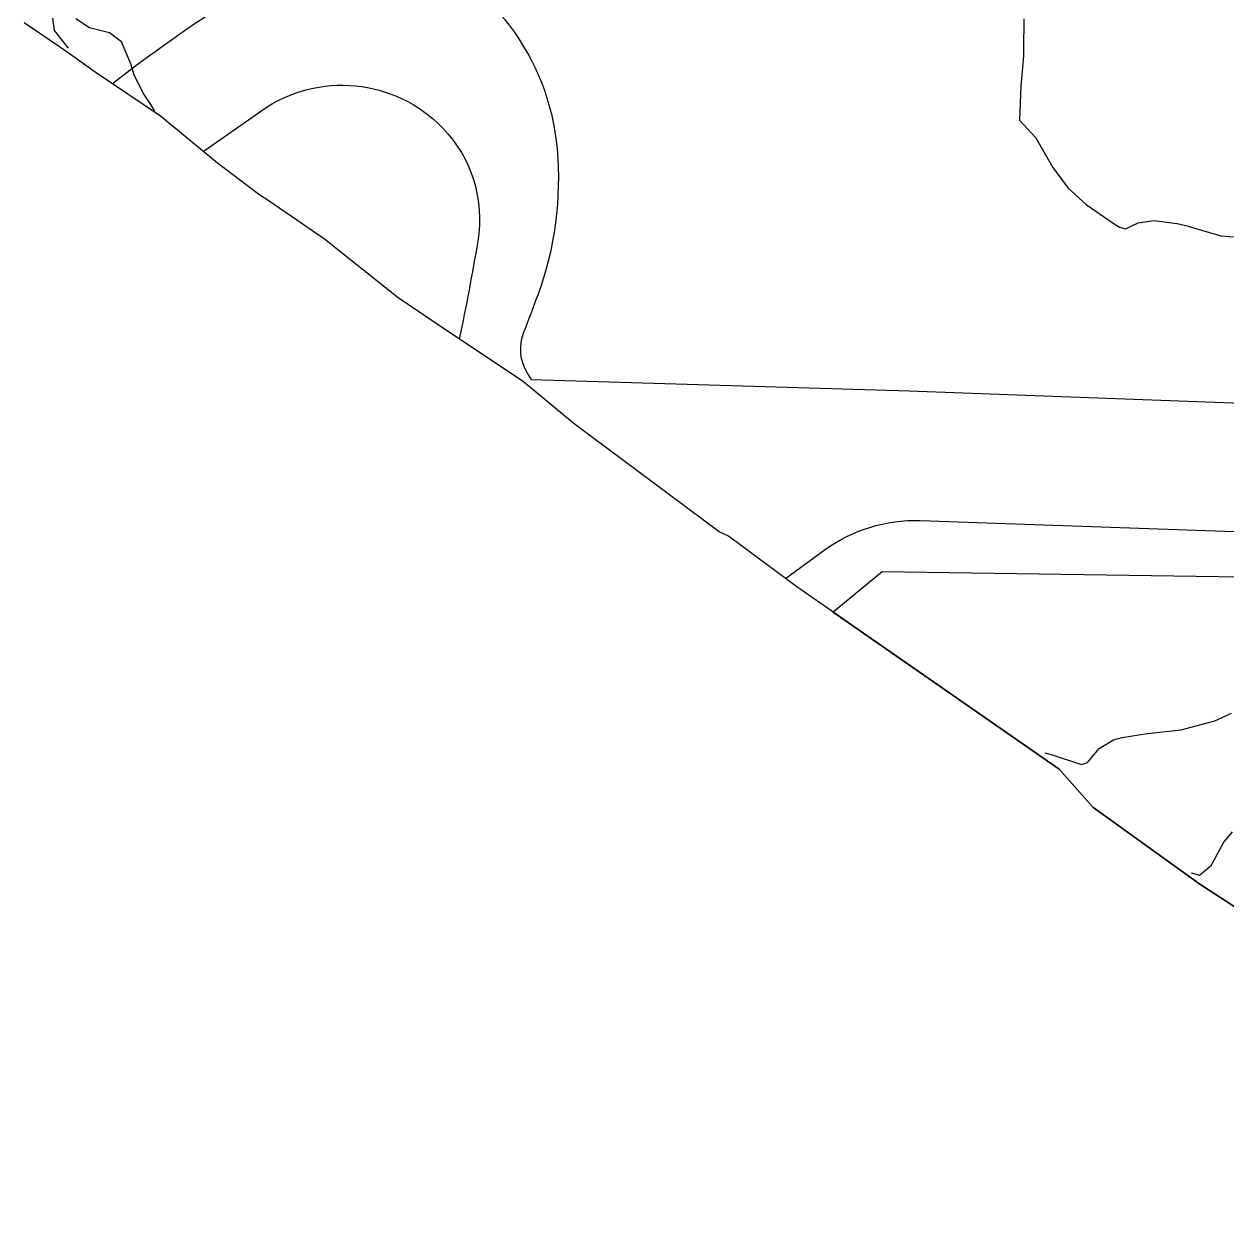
# Model space of a CAD drawing. Header units: metres. Extents: x 307586 to 320046, y 7427249 to 7434250.
# Drawn here: x 310572.8 to 310644.1, y 7432323.7 to 7432394.5 of the extents above; entities that cross this region are included whole.
import ezdxf

# ---------------------------------------------------------------- set-up
doc = ezdxf.new("R2010")
doc.units = ezdxf.units.M
doc.header["$MEASUREMENT"] = 0
for name, color, linetype in [('Area', 45, 'Continuous'), ('Curvas de Nivel 1m', 11, 'Continuous'), ('Curvas de Nivel 5m', 15, 'Continuous'), ('Edificações', 30, 'Continuous'), ('Vias Primárias', 230, 'Continuous'), ('Vias Secundárias', 230, 'Continuous')]:
    doc.layers.add(name, color=color, linetype=linetype)

msp = doc.modelspace()

# ---------------------------------------------------------------- linework, layer by layer
at = {"layer": 'Area'}
msp.add_polyline3d([(310651.365, 7432337.7, 721.997), (310642.455, 7432343.487, 721.316), (310636.119, 7432348.061, 719.894), (310634.12, 7432350.308, 719.794), (310618.576, 7432361.099, 723.006), (310614.524, 7432364.106, 716.357), (310613.959, 7432364.357, 716.407), (310605.374, 7432370.759, 716.335), (310602.377, 7432373.26, 716.535), (310597.257, 7432376.664, 716.486), (310594.952, 7432378.24, 716.495), (310590.569, 7432381.712, 734.425), (310587.291, 7432383.963, 734.326), (310586.74, 7432384.318, 733.266), (310584.228, 7432386.204, 733.075), (310580.865, 7432389.004, 734.075), (310576.985, 7432391.597, 725.746), (310575.238, 7432392.845, 726.976), (310572.77, 7432394.531, 717.306)], dxfattribs=at)
at = {"layer": 'Curvas de Nivel 1m', "flags": 128}
for points, elevation in [([(310580.523, 7432389.3), (310580.289, 7432389.696), (310579.851, 7432390.345), (310579.308, 7432391.385), (310579.092, 7432392.099), (310578.544, 7432393.393), (310577.828, 7432393.939), (310576.654, 7432394.24), (310575.836, 7432394.755)], 716), ([(310632.03, 7432394.757), (310632.014, 7432392.946), (310632.01, 7432392.757), (310632.002, 7432392.576), (310631.843, 7432390.759), (310631.773, 7432388.76), (310632.735, 7432387.718), (310633.298, 7432386.737), (310633.741, 7432385.959), (310634.659, 7432384.721), (310635.713, 7432383.76), (310637.257, 7432382.694), (310637.699, 7432382.427), (310638.054, 7432382.328), (310638.809, 7432382.673), (310639.705, 7432382.821), (310641.106, 7432382.646), (310641.701, 7432382.497), (310641.89, 7432382.447), (310643.692, 7432381.906), (310644.452, 7432381.842)], 716), ([(310633.273, 7432351.28), (310633.705, 7432351.145), (310635.441, 7432350.58), (310635.794, 7432350.705), (310636.492, 7432351.532), (310637.333, 7432352.033), (310637.846, 7432352.172), (310639.339, 7432352.416), (310639.558, 7432352.439), (310641.343, 7432352.64), (310643.348, 7432353.165), (310644.338, 7432353.615)], 717), ([(310641.933, 7432344.17), (310642.441, 7432344.023), (310643.144, 7432344.611), (310643.176, 7432344.679), (310643.246, 7432344.815), (310643.885, 7432345.983), (310644.388, 7432346.599)], 718)]:
    msp.add_lwpolyline(points, dxfattribs=dict(at, elevation=elevation))
at = {"layer": 'Curvas de Nivel 5m', "elevation": 715, "flags": 128}
msp.add_lwpolyline([(310575.413, 7432393.03), (310574.574, 7432394.073), (310574.484, 7432394.796)], dxfattribs=at)
at = {"layer": 'Edificações', "elevation": 721.555}
msp.add_lwpolyline([(310650.219, 7432361.605), (310623.634, 7432361.99), (310620.722, 7432359.609), (310634.12, 7432350.308), (310636.119, 7432348.061), (310642.455, 7432343.487), (310651.365, 7432337.7)], dxfattribs=at)
at = {"layer": 'Vias Primárias'}
msp.add_lwpolyline([(310602.839, 7432373.384), (310625.228, 7432372.727), (310687.545, 7432370.415), (310721.93, 7432369.026), (310758.863, 7432367.42, 0.261532), (310764.814, 7432370.429), (310775.546, 7432395.378), (310794.654, 7432439.388), (310798.929, 7432446.716, -0.145903), (310804.318, 7432451.765, -0.171631), (310817.005, 7432453.336), (310821.579, 7432452.045)], format="xyb", dxfattribs=at)
at = {"layer": 'Vias Primárias', "elevation": 721.898}
msp.add_lwpolyline([(310617.901, 7432361.6), (310620.188, 7432363.272, -0.166817), (310625.886, 7432365.04), (310645.646, 7432364.352), (310688.8, 7432362.581), (310700.018, 7432362.088, -0.26305), (310703.948, 7432359.633, -0.313151), (310703.26, 7432353.349), (310694.511, 7432345.566), (310678.489, 7432330.921), (310670.448, 7432323.653)], format="xyb", dxfattribs=at)
at = {"layer": 'Vias Secundárias'}
msp.add_lwpolyline([(310602.839, 7432373.384), (310602.619, 7432373.738, -0.237423), (310602.395, 7432376.199, 0.006003), (310603.233, 7432378.4, 0.110435), (310604.379, 7432387.063, 0.141915), (310601.535, 7432394.387, 0.17205), (310596.251, 7432397.831, 0.203749), (310585.226, 7432395.994, 0.023139), (310578.008, 7432390.913, 0.717907)], format="xyb", dxfattribs=at)
at = {"layer": 'Vias Secundárias', "elevation": 733.325}
msp.add_lwpolyline([(310583.388, 7432386.904), (310586.854, 7432389.331, -0.369233), (310597.584, 7432388.294, -0.237477), (310599.661, 7432381.595, -0.010815), (310598.561, 7432375.796, 1.054514)], format="xyb", dxfattribs=at)

doc.saveas('drawing.dxf')
